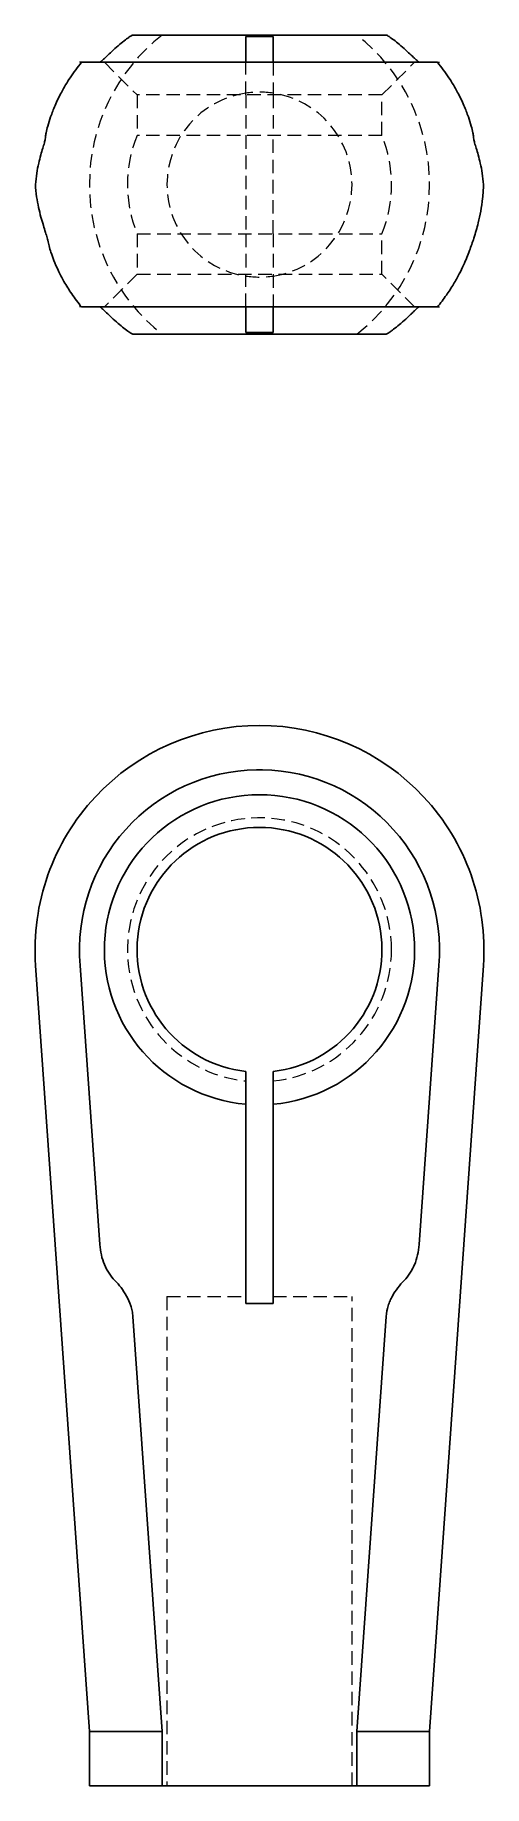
# Model space of a CAD drawing. Header units: millimetres. Extents: x 62 to 237, y 7 to 172.
# Drawn here: x 61.8 to 104.2, y 7 to 172.1 of the extents above.
import ezdxf

# ---------------------------------------------------------------- set-up
doc = ezdxf.new("R2010")
doc.units = ezdxf.units.MM
doc.linetypes.add('HIDDEN', pattern=[1.905, 1.27, -0.635])

msp = doc.modelspace()

# ---------------------------------------------------------------- linework, layer by layer
at = {"color": 7, "linetype": 'Continuous', "lineweight": 25}
for p, q in [((94.93, 172.1), (71.07, 172.1)), ((81.72, 171.95), (84.28, 171.95)), ((81.72, 170.82), (81.72, 171.95)), ((84.28, 171.95), (84.28, 170.82)), ((81.72, 169.54), (81.72, 170.82)), ((84.28, 170.82), (84.28, 169.54)), ((82.71, 169.54), (66.23, 169.54)), ((83, 169.54), (82.71, 169.54)), ((83, 169.54), (83.29, 169.54)), ((83.29, 169.54), (99.77, 169.54)), ((66.23, 146.46), (82.71, 146.46)), ((81.72, 145.18), (81.72, 146.46)), ((82.71, 146.46), (83, 146.46)), ((83.29, 146.46), (83, 146.46)), ((99.77, 146.46), (83.29, 146.46)), ((84.28, 146.46), (84.28, 145.18)), ((71.07, 143.9), (94.93, 143.9)), ((81.72, 144.05), (81.72, 145.18)), ((84.28, 144.05), (81.72, 144.05)), ((84.28, 145.18), (84.28, 144.05)), ((61.9, 84.36), (66.97, 12.13)), ((67.95, 58.06), (66.1, 84.36)), ((98.05, 58.06), (99.9, 84.36)), ((99.03, 12.13), (104.1, 84.36)), ((81.72, 71.29), (81.72, 58.06)), ((84.28, 71.29), (84.28, 58.06)), ((81.72, 54.67), (81.72, 58.06)), ((84.28, 58.06), (84.28, 54.67)), ((81.72, 52.51), (81.72, 54.67)), ((84.28, 54.67), (84.28, 52.51)), ((73.82, 12.13), (71.07, 51.28)), ((84.28, 52.51), (81.72, 52.51)), ((92.18, 12.13), (94.93, 51.28)), ((66.97, 12.13), (66.97, 7)), ((66.97, 12.13), (73.82, 12.13)), ((73.82, 12.13), (73.82, 7)), ((99.03, 12.13), (92.18, 12.13)), ((92.18, 12.13), (92.18, 7)), ((99.03, 7), (99.03, 12.13)), ((73.82, 7), (66.97, 7)), ((92.18, 7), (73.82, 7)), ((99.03, 7), (92.18, 7))]:
    msp.add_line(p, q, dxfattribs=at)
at = {"color": 7, "linetype": 'HIDDEN', "lineweight": 18}
for p, q in [((66.23, 169.54), (66.03, 169.54)), ((68.38, 169.54), (71.46, 166.46)), ((94.54, 166.46), (97.62, 169.54)), ((99.77, 169.54), (99.97, 169.54)), ((94.54, 166.46), (71.46, 166.46)), ((71.46, 166.46), (71.46, 162.64)), ((81.72, 166.46), (81.72, 162.64)), ((84.28, 166.46), (84.28, 162.64)), ((94.54, 162.64), (94.54, 166.46)), ((94.54, 162.64), (71.46, 162.64)), ((81.72, 162.64), (81.72, 153.36)), ((84.28, 153.36), (84.28, 162.64)), ((71.46, 153.36), (94.54, 153.36)), ((71.46, 153.36), (71.46, 149.54)), ((81.72, 153.36), (81.72, 149.54)), ((84.28, 153.36), (84.28, 149.54)), ((94.54, 149.54), (94.54, 153.36)), ((71.46, 149.54), (68.38, 146.46)), ((71.46, 149.54), (94.54, 149.54)), ((97.62, 146.46), (94.54, 149.54)), ((66.23, 146.46), (66.03, 146.46)), ((99.77, 146.46), (99.97, 146.46)), ((74.28, 53.15), (81.72, 53.15)), ((74.28, 53.15), (74.28, 7)), ((84.28, 53.15), (91.72, 53.15)), ((91.72, 7), (91.72, 53.15)), ((66.97, 12.13), (66.97, 12.13)), ((99.03, 12.13), (99.03, 12.13))]:
    msp.add_line(p, q, dxfattribs=at)
for centre, radius, start, end in [((84.92, 158), 17.95, 128.2132, 231.7868), ((81.08, 158), 17.95, 308.2132, 51.7868), ((83, 158), 8.72, 98.4565, 261.5435), ((83, 158), 8.72, 81.5435, 98.4565), ((83, 158), 8.72, 278.4565, 81.5435), ((83, 158), 12.44, 158.0999, 201.9001), ((83, 158), 12.44, 338.0999, 21.9001), ((83, 158), 8.72, 261.5435, 278.4565), ((83, 85.85), 12.44, 0, 264.0827), ((83, 85.85), 12.44, 275.9173, 0)]:
    msp.add_arc(centre, radius, start, end, dxfattribs=at)
at = {"color": 7, "linetype": 'Continuous', "lineweight": 25}
for radius, start, end in [(21.15, 90, 184.0197), (21.15, 355.9803, 90), (16.97, 90.9944, 185.0141), (16.97, 90, 90.9944), (16.97, 89.0056, 90), (16.97, 354.9859, 89.0056), (14.62, 275.0324, 264.9676), (11.54, 276.3794, 263.6206)]:
    msp.add_arc((83, 85.85), radius, start, end, dxfattribs=at)
for points, knots in [([(71.07, 172.1), (71.04, 172.1), (70.98, 172.07), (70.82, 171.97), (70.76, 171.93), (70.63, 171.84), (70.56, 171.79), (70.32, 171.62), (70.15, 171.48), (69.77, 171.17), (69.58, 171.01), (69.37, 170.82)], [0, 0, 0, 0, 0.25, 0.25, 0.375, 0.375, 0.5, 0.5, 0.75, 0.75, 1, 1, 1, 1]), ([(96.63, 170.82), (96.42, 171.01), (96.23, 171.17), (95.86, 171.48), (95.68, 171.61), (95.37, 171.84), (95.23, 171.94), (95.08, 172.03), (95.03, 172.06), (94.97, 172.09), (94.94, 172.1), (94.93, 172.1)], [0, 0, 0, 0, 0.25, 0.25, 0.5, 0.5, 0.75, 0.75, 0.875, 0.875, 1, 1, 1, 1]), ([(69.37, 170.82), (69.17, 170.64), (68.99, 170.47), (68.75, 170.24), (68.67, 170.17), (68.53, 170.03), (68.46, 169.96), (68.27, 169.79), (68.18, 169.7), (68.02, 169.57), (67.97, 169.54), (67.95, 169.54)], [0, 0, 0, 0, 0.25, 0.25, 0.375, 0.375, 0.5, 0.5, 0.75, 0.75, 1, 1, 1, 1]), ([(98.05, 169.54), (98.03, 169.54), (97.98, 169.57), (97.83, 169.7), (97.73, 169.79), (97.48, 170.02), (97.34, 170.16), (97.01, 170.47), (96.83, 170.64), (96.63, 170.82)], [0, 0, 0, 0, 0.25, 0.25, 0.5, 0.5, 0.75, 0.75, 1, 1, 1, 1]), ([(66.23, 169.54), (65.86, 169.06), (65.16, 168.15), (64.35, 166.77), (63.75, 165.53), (63.33, 164.46), (63.06, 163.58), (62.9, 162.96), (62.83, 162.54), (62.82, 162.34), (62.77, 162.11), (62.7, 161.82), (62.56, 161.36), (62.37, 160.72), (62.17, 159.94), (61.98, 159.01), (61.92, 158.35), (61.88, 158)], [0, 0, 0, 0, 0.133124, 0.250804, 0.352134, 0.436674, 0.504393, 0.555707, 0.584137, 0.606016, 0.617904, 0.632469, 0.672213, 0.728187, 0.801328, 0.891956, 1, 1, 1, 1]), ([(104.12, 158), (104.08, 158.35), (104.02, 159.01), (103.83, 159.94), (103.63, 160.72), (103.44, 161.36), (103.3, 161.82), (103.23, 162.11), (103.18, 162.34), (103.17, 162.54), (103.1, 162.96), (102.94, 163.58), (102.67, 164.46), (102.25, 165.53), (101.65, 166.77), (100.84, 168.15), (100.14, 169.06), (99.77, 169.54)], [0, 0, 0, 0, 0.1080437, 0.1986724, 0.2718134, 0.3277865, 0.3675314, 0.3820957, 0.3939837, 0.4158633, 0.4442931, 0.4956071, 0.563326, 0.647866, 0.7491961, 0.8668756, 1, 1, 1, 1]), ([(61.88, 158), (61.91, 157.62), (61.97, 156.91), (62.16, 155.89), (62.38, 154.99), (62.61, 154.21), (62.82, 153.55), (62.97, 153.07), (63.06, 152.72), (63.12, 152.47), (63.19, 152.12), (63.36, 151.56), (63.64, 150.79), (64.04, 149.86), (64.59, 148.8), (65.31, 147.64), (65.91, 146.87), (66.23, 146.46)], [0, 0, 0, 0, 0.108688, 0.203171, 0.283399, 0.349645, 0.402579, 0.443538, 0.460367, 0.482493, 0.505301, 0.555126, 0.617764, 0.693671, 0.782908, 0.885213, 1, 1, 1, 1]), ([(99.77, 146.46), (100.06, 146.83), (100.6, 147.52), (101.27, 148.57), (101.81, 149.52), (102.22, 150.36), (102.53, 151.1), (102.86, 151.94), (103.25, 153.04), (103.6, 154.28), (103.87, 155.53), (104.05, 156.73), (104.09, 157.57), (104.12, 158)], [0, 0, 0, 0, 0.109094, 0.206596, 0.291947, 0.364781, 0.424873, 0.479047, 0.576496, 0.695502, 0.787202, 0.888769, 1, 1, 1, 1]), ([(67.95, 146.46), (67.97, 146.46), (68.02, 146.43), (68.17, 146.3), (68.27, 146.21), (68.52, 145.98), (68.66, 145.84), (68.99, 145.53), (69.17, 145.36), (69.37, 145.18)], [0, 0, 0, 0, 0.25, 0.25, 0.5, 0.5, 0.75, 0.75, 1, 1, 1, 1]), ([(96.63, 145.18), (96.83, 145.36), (97.01, 145.53), (97.25, 145.76), (97.33, 145.83), (97.47, 145.97), (97.54, 146.04), (97.73, 146.21), (97.82, 146.3), (97.98, 146.43), (98.03, 146.46), (98.05, 146.46)], [0, 0, 0, 0, 0.25, 0.25, 0.375, 0.375, 0.5, 0.5, 0.75, 0.75, 1, 1, 1, 1]), ([(69.37, 145.18), (69.58, 144.99), (69.77, 144.83), (70.14, 144.52), (70.32, 144.39), (70.63, 144.16), (70.77, 144.06), (70.92, 143.97), (70.97, 143.94), (71.03, 143.91), (71.06, 143.9), (71.07, 143.9)], [0, 0, 0, 0, 0.25, 0.25, 0.5, 0.5, 0.75, 0.75, 0.875, 0.875, 1, 1, 1, 1]), ([(94.93, 143.9), (94.96, 143.9), (95.02, 143.93), (95.18, 144.03), (95.24, 144.07), (95.37, 144.16), (95.44, 144.21), (95.68, 144.38), (95.85, 144.52), (96.23, 144.83), (96.42, 144.99), (96.63, 145.18)], [0, 0, 0, 0, 0.25, 0.25, 0.375, 0.375, 0.5, 0.5, 0.75, 0.75, 1, 1, 1, 1]), ([(81.72, 71.29), (81.72, 71.93), (81.72, 72.5), (81.72, 73.52), (81.72, 73.97), (81.72, 74.38)], [0, 0, 0, 0, 0.5, 0.5, 1, 1, 1, 1]), ([(84.28, 74.38), (84.28, 73.97), (84.28, 73.52), (84.28, 72.5), (84.28, 71.93), (84.28, 71.29)], [0, 0, 0, 0, 0.5, 0.5, 1, 1, 1, 1]), ([(67.95, 58.06), (67.97, 57.72), (68.02, 57.4), (68.17, 56.76), (68.27, 56.45), (68.52, 55.87), (68.66, 55.6), (68.99, 55.1), (69.17, 54.87), (69.37, 54.67)], [0, 0, 0, 0, 0.25, 0.25, 0.5, 0.5, 0.75, 0.75, 1, 1, 1, 1]), ([(96.63, 54.67), (96.83, 54.87), (97.01, 55.1), (97.25, 55.47), (97.33, 55.6), (97.47, 55.87), (97.54, 56.01), (97.73, 56.44), (97.82, 56.75), (97.98, 57.39), (98.03, 57.72), (98.05, 58.06)], [0, 0, 0, 0, 0.25, 0.25, 0.375, 0.375, 0.5, 0.5, 0.75, 0.75, 1, 1, 1, 1]), ([(69.37, 54.67), (69.58, 54.46), (69.77, 54.23), (70.14, 53.75), (70.32, 53.48), (70.63, 52.91), (70.77, 52.61), (70.92, 52.13), (70.97, 51.96), (71.03, 51.62), (71.06, 51.45), (71.07, 51.28)], [0, 0, 0, 0, 0.25, 0.25, 0.5, 0.5, 0.75, 0.75, 0.875, 0.875, 1, 1, 1, 1]), ([(94.93, 51.28), (94.96, 51.62), (95.02, 51.96), (95.18, 52.44), (95.24, 52.6), (95.37, 52.9), (95.44, 53.05), (95.68, 53.47), (95.85, 53.74), (96.23, 54.23), (96.42, 54.46), (96.63, 54.67)], [0, 0, 0, 0, 0.25, 0.25, 0.375, 0.375, 0.5, 0.5, 0.75, 0.75, 1, 1, 1, 1])]:
    msp.add_open_spline(points, degree=3, knots=knots, dxfattribs=at)
at = {"color": 7, "linetype": 'HIDDEN', "lineweight": 18}
for points in [[(81.72, 166.46), (81.72, 166.87), (81.72, 167.32), (81.72, 168.33), (81.72, 168.9), (81.72, 169.54)], [(84.28, 169.54), (84.28, 168.9), (84.28, 168.33), (84.28, 167.32), (84.28, 166.87), (84.28, 166.46)], [(81.72, 146.46), (81.72, 147.1), (81.72, 147.67), (81.72, 148.68), (81.72, 149.13), (81.72, 149.54)], [(84.28, 149.54), (84.28, 149.13), (84.28, 148.68), (84.28, 147.67), (84.28, 147.1), (84.28, 146.46)]]:
    msp.add_open_spline(points, degree=3, knots=[0, 0, 0, 0, 0.5, 0.5, 1, 1, 1, 1], dxfattribs=at)

doc.saveas('drawing.dxf')
